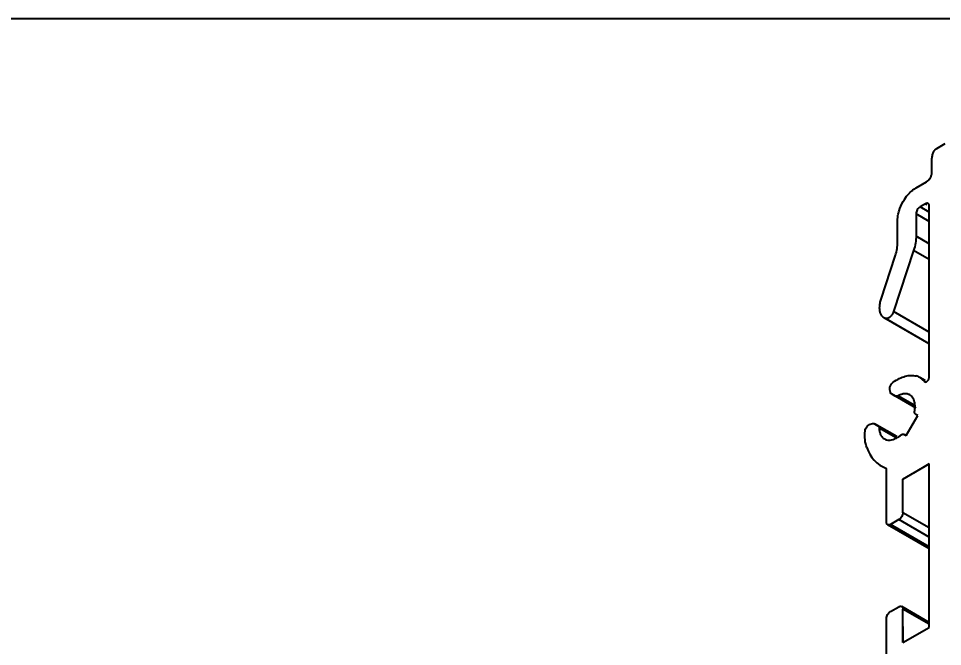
# Model space of a CAD drawing. Extents: x -1.8 to 17.5, y -14.1 to 0.
# Drawn here: x 0.893 to 3.365, y -1.682 to 0 of the extents above; entities that cross this region are included whole.
import ezdxf
from ezdxf import colors
from ezdxf.entities.mleader import LeaderData, LeaderLine
from ezdxf.math import Vec2, Vec3

# ---------------------------------------------------------------- set-up
doc = ezdxf.new("R2010")
doc.units = 0
doc.header["$LTSCALE"] = 0.5
doc.header["$MEASUREMENT"] = 0
doc.layers.add('FAB DWG', color=221, linetype='CONTINUOUS')
doc.layers.add('Housing', color=150, linetype='CONTINUOUS')
doc.layers.add('Text-Unprinted', color=131, linetype='CONTINUOUS', plot=False)
doc.styles.get("Standard").update_dxf_attribs({"font": 'arial.ttf'})

msp = doc.modelspace()

# ---------------------------------------------------------------- linework, layer by layer
at = {"layer": 'Housing', "linetype": 'Continuous', "lineweight": 25, "transparency": 16777216}
for p, q in [((3.3498, -0.34804), (3.37241, -0.33499)), ((3.33705, -0.41256), (3.33705, -0.3799)), ((3.29462, -0.45338), (3.32291, -0.43705)), ((3.28856, -0.45732), (3.29462, -0.45338)), ((3.31937, -0.49625), (3.30523, -0.50441)), ((3.32998, -0.5187), (3.30523, -0.50441)), ((3.32468, -0.49931), (3.31937, -0.49625)), ((3.32998, -0.96017), (3.32998, -0.50237)), ((3.24513, -0.59857), (3.24513, -0.53911)), ((3.32998, -0.5432), (3.29462, -0.52278)), ((3.29462, -0.52278), (3.29462, -0.58266)), ((3.32998, -0.60308), (3.29462, -0.58266)), ((3.20106, -0.75122), (3.2385, -0.6369)), ((3.288, -0.621), (3.23434, -0.78484)), ((3.32998, -0.64523), (3.288, -0.621)), ((3.32998, -0.84006), (3.23434, -0.78484)), ((3.32998, -0.87126), (3.20951, -0.80171)), ((3.21253, -0.80313), (3.20954, -0.80165)), ((3.32998, -0.87094), (3.21253, -0.80313)), ((3.30469, -0.96139), (3.31691, -0.97204)), ((3.31848, -0.96931), (3.30471, -0.96136)), ((3.32157, -0.97473), (3.31691, -0.97204)), ((3.22614, -1.00143), (3.22432, -0.99465)), ((3.29501, -1.04352), (3.22888, -1.00534)), ((3.23857, -1.01093), (3.22888, -1.00534)), ((3.29116, -1.0367), (3.24564, -1.01042)), ((3.2681, -1.11689), (3.2991, -1.0632)), ((3.2991, -1.0632), (3.29375, -1.06011)), ((3.2991, -1.0632), (3.29375, -1.06011)), ((3.17135, -1.0864), (3.17813, -1.08459)), ((3.2429, -1.11966), (3.18288, -1.08501)), ((3.18288, -1.08501), (3.19257, -1.0906)), ((3.24118, -1.12326), (3.19567, -1.09698)), ((3.2681, -1.11689), (3.26275, -1.1138)), ((3.26275, -1.1138), (3.2681, -1.11689)), ((3.21543, -1.34871), (3.21543, -1.2047)), ((3.25927, -1.23358), (3.32998, -1.19276)), ((3.32998, -1.19276), (3.28725, -1.21742)), ((3.32998, -1.6304), (3.32998, -1.19276)), ((3.25927, -1.3234), (3.25927, -1.23358)), ((3.32998, -1.36422), (3.25927, -1.3234)), ((3.32998, -1.41992), (3.21853, -1.35557)), ((3.24866, -1.34177), (3.22603, -1.35483)), ((3.32998, -1.41484), (3.22603, -1.35483)), ((3.32998, -1.38872), (3.24866, -1.34177)), ((3.22603, -1.58835), (3.24866, -1.57529)), ((3.32998, -1.61716), (3.25616, -1.57454)), ((3.25927, -1.67123), (3.25927, -1.58141)), ((3.32998, -1.62224), (3.25927, -1.58141)), ((3.21543, -1.74144), (3.21543, -1.60672)), ((3.25927, -1.62779), (3.25927, -1.67123)), ((3.25927, -1.67123), (3.32998, -1.6304))]:
    msp.add_line(p, q, dxfattribs=at)
for centre, radius, start, end in [((3.28383, -0.99758), 0.04179, 60.03323, 74.6588), ((3.24328, -1.126), 0.08348, 195.6712, 250.50627)]:
    msp.add_arc(centre, radius, start, end, dxfattribs=at)
for points, knots in [([(3.33705, -0.3799), (3.33692, -0.37673), (3.33746, -0.37004), (3.33917, -0.36358), (3.34031, -0.36029)], [0, 0, 0, 0, 0.4759618, 1, 1, 1, 1]), ([(3.34031, -0.36029), (3.34121, -0.35771), (3.34375, -0.35303), (3.34763, -0.34929), (3.3498, -0.34804)], [0, 0, 0, 0, 0.5213347, 1, 1, 1, 1]), ([(3.32291, -0.43705), (3.32491, -0.43589), (3.32871, -0.43269), (3.33316, -0.42664), (3.33617, -0.41976), (3.33705, -0.41487), (3.33705, -0.41256)], [0, 0, 0, 0, 0.2370194, 0.4999989, 0.762979, 1, 1, 1, 1]), ([(3.25962, -0.49033), (3.26079, -0.4883), (3.26562, -0.48048), (3.27133, -0.4732), (3.27608, -0.46825)], [0, 0, 0, 0, 0.2542441, 1, 1, 1, 1]), ([(3.27608, -0.46825), (3.27707, -0.46722), (3.28098, -0.46331), (3.28523, -0.45972), (3.28856, -0.45732)], [0, 0, 0, 0, 0.2585289, 1, 1, 1, 1]), ([(3.24513, -0.53911), (3.24513, -0.53521), (3.24585, -0.52706), (3.24972, -0.51035), (3.25513, -0.49811), (3.25962, -0.49033)], [0, 0, 0, 0, 0.2281061, 0.4750673, 1, 1, 1, 1]), ([(3.30523, -0.50441), (3.30373, -0.50528), (3.30088, -0.50768), (3.29754, -0.51222), (3.29528, -0.51738), (3.29462, -0.52105), (3.29462, -0.52278)], [0, 0, 0, 0, 0.2370194, 0.4999989, 0.762979, 1, 1, 1, 1]), ([(3.32687, -0.4955), (3.32638, -0.49522), (3.32524, -0.4948), (3.32335, -0.49477), (3.32134, -0.49525), (3.32003, -0.49587), (3.31937, -0.49625)], [0, 0, 0, 0, 0.2177683, 0.4517796, 0.7118846, 1, 1, 1, 1]), ([(3.32998, -0.50237), (3.32998, -0.50162), (3.32986, -0.50017), (3.32927, -0.49819), (3.3283, -0.49657), (3.32737, -0.49579), (3.32687, -0.4955)], [0, 0, 0, 0, 0.2881165, 0.5482218, 0.7822326, 1, 1, 1, 1]), ([(3.29462, -0.58266), (3.29462, -0.5889), (3.29335, -0.60192), (3.2901, -0.61456), (3.288, -0.621)], [0, 0, 0, 0, 0.4796392, 1, 1, 1, 1]), ([(3.2385, -0.6369), (3.23922, -0.63471), (3.2418, -0.62618), (3.2436, -0.6174), (3.24438, -0.61084)], [0, 0, 0, 0, 0.2586485, 1, 1, 1, 1]), ([(3.24438, -0.61084), (3.2445, -0.60979), (3.24493, -0.60572), (3.24513, -0.60162), (3.24513, -0.59857)], [0, 0, 0, 0, 0.2563414, 1, 1, 1, 1]), ([(3.19708, -0.77438), (3.19708, -0.7706), (3.19785, -0.76273), (3.19979, -0.75509), (3.20106, -0.75122)], [0, 0, 0, 0, 0.4808413, 1, 1, 1, 1]), ([(3.20951, -0.8017), (3.20754, -0.80056), (3.20385, -0.79746), (3.1999, -0.79106), (3.19756, -0.78315), (3.19708, -0.7774), (3.19708, -0.77438)], [0, 0, 0, 0, 0.2179746, 0.4514053, 0.710409, 1, 1, 1, 1]), ([(3.23434, -0.78484), (3.23341, -0.78769), (3.23077, -0.79305), (3.22602, -0.7986), (3.22164, -0.80174), (3.21844, -0.80321), (3.21535, -0.80375), (3.21339, -0.80345), (3.21253, -0.80313)], [0, 0, 0, 0, 0.2910947, 0.5728959, 0.6993237, 0.8122943, 0.9115893, 1, 1, 1, 1]), ([(3.23329, -0.97415), (3.23843, -0.97045), (3.24878, -0.96408), (3.26488, -0.95761), (3.28041, -0.955), (3.29037, -0.95603), (3.29488, -0.95727)], [0, 0, 0, 0, 0.2888783, 0.551369, 0.7864446, 1, 1, 1, 1]), ([(3.32855, -0.96591), (3.329, -0.96496), (3.32968, -0.96309), (3.32998, -0.96111), (3.32998, -0.96017)], [0, 0, 0, 0, 0.5266711, 1, 1, 1, 1]), ([(3.22432, -0.99465), (3.22404, -0.9936), (3.22384, -0.99123), (3.22457, -0.98614), (3.22628, -0.98237), (3.2278, -0.98004)], [0, 0, 0, 0, 0.2121666, 0.457154, 1, 1, 1, 1]), ([(3.2278, -0.98004), (3.22857, -0.97887), (3.23023, -0.97673), (3.23223, -0.9749), (3.23329, -0.97415)], [0, 0, 0, 0, 0.5196101, 1, 1, 1, 1]), ([(3.31691, -0.97204), (3.31721, -0.97243), (3.31802, -0.97309), (3.31959, -0.97348), (3.32135, -0.97321), (3.32247, -0.97268), (3.32304, -0.97234)], [0, 0, 0, 0, 0.2216757, 0.4491987, 0.7044631, 1, 1, 1, 1]), ([(3.32304, -0.97234), (3.3242, -0.97164), (3.32636, -0.96968), (3.32792, -0.96726), (3.32855, -0.96591)], [0, 0, 0, 0, 0.4759659, 1, 1, 1, 1]), ([(3.22888, -1.00534), (3.22822, -1.00495), (3.227, -1.00379), (3.22636, -1.00226), (3.22614, -1.00143)], [0, 0, 0, 0, 0.4721054, 1, 1, 1, 1]), ([(3.24564, -1.01042), (3.24446, -1.01105), (3.24259, -1.01172), (3.24011, -1.0116), (3.23904, -1.0112), (3.23857, -1.01093)], [0, 0, 0, 0, 0.5445354, 0.7793992, 1, 1, 1, 1]), ([(3.26181, -1.00513), (3.26049, -1.00527), (3.25487, -1.00622), (3.2495, -1.00837), (3.24564, -1.01042)], [0, 0, 0, 0, 0.2327799, 1, 1, 1, 1]), ([(3.27771, -1.00813), (3.27543, -1.00681), (3.27017, -1.00492), (3.26462, -1.00482), (3.26181, -1.00513)], [0, 0, 0, 0, 0.4822349, 1, 1, 1, 1]), ([(3.28606, -1.01627), (3.28498, -1.01458), (3.28252, -1.01149), (3.27937, -1.00909), (3.27771, -1.00813)], [0, 0, 0, 0, 0.509864, 1, 1, 1, 1]), ([(3.29177, -1.04085), (3.29183, -1.03848), (3.2916, -1.03003), (3.28934, -1.02141), (3.28606, -1.01627)], [0, 0, 0, 0, 0.2797772, 1, 1, 1, 1]), ([(3.29375, -1.06011), (3.29313, -1.05975), (3.29199, -1.05869), (3.29095, -1.05645), (3.29055, -1.0537), (3.29069, -1.05174), (3.29086, -1.05072)], [0, 0, 0, 0, 0.2073092, 0.4367212, 0.7005645, 1, 1, 1, 1]), ([(3.29086, -1.05072), (3.29099, -1.04988), (3.29145, -1.04661), (3.29171, -1.0433), (3.29177, -1.04085)], [0, 0, 0, 0, 0.2563542, 1, 1, 1, 1]), ([(3.15808, -1.10442), (3.15827, -1.10244), (3.15939, -1.09842), (3.1624, -1.09303), (3.16641, -1.08875), (3.16972, -1.08684), (3.17135, -1.0864)], [0, 0, 0, 0, 0.2538776, 0.5260004, 0.783556, 1, 1, 1, 1]), ([(3.17813, -1.08459), (3.17896, -1.08436), (3.1806, -1.08415), (3.18222, -1.08463), (3.18288, -1.08501)], [0, 0, 0, 0, 0.5278933, 1, 1, 1, 1]), ([(3.16291, -1.14855), (3.16032, -1.14207), (3.15709, -1.12733), (3.15729, -1.11232), (3.15808, -1.10442)], [0.21889573, 0.21889573, 0.21889573, 0.21889573, 0.58365945, 1, 1, 1, 1]), ([(3.19257, -1.0906), (3.19304, -1.09087), (3.19392, -1.0916), (3.19526, -1.09369), (3.19562, -1.09565), (3.19567, -1.09698)], [0, 0, 0, 0, 0.2205997, 0.4554635, 1, 1, 1, 1]), ([(3.19567, -1.09698), (3.19578, -1.10018), (3.19649, -1.10627), (3.19922, -1.11462), (3.2036, -1.12139), (3.20759, -1.12468), (3.20971, -1.1259)], [0, 0, 0, 0, 0.2870066, 0.545888, 0.7800609, 1, 1, 1, 1]), ([(3.20971, -1.1259), (3.21153, -1.12695), (3.21557, -1.12857), (3.22226, -1.12936), (3.22945, -1.12852), (3.23422, -1.127), (3.23663, -1.12602)], [0, 0, 0, 0, 0.2261252, 0.4630042, 0.7192101, 1, 1, 1, 1]), ([(3.23663, -1.12602), (3.23734, -1.12573), (3.24024, -1.12447), (3.24303, -1.12297), (3.24508, -1.12172)], [0, 0, 0, 0, 0.241364, 1, 1, 1, 1]), ([(3.24508, -1.12172), (3.24577, -1.1213), (3.24856, -1.11953), (3.25122, -1.11756), (3.25317, -1.11599)], [0, 0, 0, 0, 0.2435384, 1, 1, 1, 1]), ([(3.25317, -1.11599), (3.25397, -1.11534), (3.2556, -1.11423), (3.25818, -1.1132), (3.26064, -1.11298), (3.26213, -1.11345), (3.26275, -1.1138)], [0, 0, 0, 0, 0.2994355, 0.5632784, 0.79269, 1, 1, 1, 1]), ([(3.25927, -1.3234), (3.25927, -1.32513), (3.25861, -1.3288), (3.25635, -1.33396), (3.25301, -1.3385), (3.25017, -1.3409), (3.24866, -1.34177)], [0, 0, 0, 0, 0.237021, 0.5000011, 0.7629806, 1, 1, 1, 1]), ([(3.21853, -1.35558), (3.21804, -1.35529), (3.21711, -1.35451), (3.21613, -1.35289), (3.21555, -1.3509), (3.21543, -1.34946), (3.21543, -1.34871)], [0, 0, 0, 0, 0.2177674, 0.4517782, 0.7118835, 1, 1, 1, 1]), ([(3.22603, -1.35483), (3.22538, -1.35521), (3.22407, -1.35583), (3.22206, -1.35631), (3.22017, -1.35628), (3.21903, -1.35586), (3.21853, -1.35558)], [0, 0, 0, 0, 0.2881154, 0.5482204, 0.7822317, 1, 1, 1, 1]), ([(3.24866, -1.57529), (3.24932, -1.57491), (3.25062, -1.57429), (3.25264, -1.5738), (3.25453, -1.57384), (3.25567, -1.57426), (3.25616, -1.57454)], [0, 0, 0, 0, 0.2881154, 0.5482204, 0.7822317, 1, 1, 1, 1]), ([(3.25616, -1.57454), (3.25666, -1.57483), (3.25759, -1.57561), (3.25856, -1.57723), (3.25915, -1.57921), (3.25927, -1.58065), (3.25927, -1.58141)], [0, 0, 0, 0, 0.2177674, 0.4517782, 0.7118835, 1, 1, 1, 1]), ([(3.21543, -1.60672), (3.21543, -1.60498), (3.21608, -1.60132), (3.21835, -1.59616), (3.22168, -1.59162), (3.22453, -1.58922), (3.22603, -1.58835)], [0, 0, 0, 0, 0.237021, 0.5000011, 0.7629806, 1, 1, 1, 1])]:
    msp.add_open_spline(points, degree=3, knots=knots, dxfattribs=at)
msp.add_open_spline([(3.21543, -1.60672), (3.21543, -1.6057), (3.21553, -1.60468), (3.21572, -1.60367)], degree=3, dxfattribs=at)
at = {"layer": 'Text-Unprinted', "ltscale": 0.5, "transparency": 16777216}
msp.add_lwpolyline([(0, 0), (12.23002, 0), (12.23002, -14.12228), (0, -14.12228)], close=True, dxfattribs=at)

# ---------------------------------------------------------------- leaders
at = {"layer": 'FAB DWG', "ltscale": 0.5, "transparency": 16777216}
ml = msp.add_multileader_mtext('Standard', dxfattribs=at)
ml.set_content('BK01341', color=256)
ml.set_leader_properties()
ml.build(insert=Vec2(0, 0))
ml.multileader.update_dxf_attribs({"dogleg_length": 0.36, "arrow_head_size": 0.1875})
ctx = ml.context
ctx.base_point, ctx.char_height, ctx.arrow_head_size, ctx.landing_gap_size, ctx.plane_origin = Vec3(6.11253, -0.41867), 0.1875, 0.1875, 0.09, Vec3(10.3143, 0.54669)
ctx.text_align_type = 2
notes = []
notes.append((ctx, [(1, (1, 1, 0), (7.75306, -0.41867), (-1, 0), 0.45, [(0, [(8.38075, -1.29891)], 0, [])])]))
ctx.mtext.insert, ctx.mtext.width, ctx.mtext.alignment, ctx.mtext.flow_direction = Vec3(7.21306, -0.32326), 7.6221832, 3, 5
ml = msp.add_multileader_mtext('Standard', dxfattribs=at)
ml.set_content('HW83238', color=256)
ml.set_leader_properties()
ml.build(insert=Vec2(0, 0))
ml.multileader.update_dxf_attribs({"dogleg_length": 0.36, "arrow_head_size": 0.1875})
ctx = ml.context
ctx.base_point, ctx.char_height, ctx.arrow_head_size, ctx.landing_gap_size, ctx.plane_origin = Vec3(4.89258, -1.26431), 0.1875, 0.1875, 0.09, Vec3(1.47762, -6.38001)
ctx.text_align_type = 2
notes.append((ctx, [(1, (1, 1, 0), (6.65487, -1.26431), (-1, 0), 0.45, [(0, [(7.99896, -2.68546)], 0, [])])]))
ctx.mtext.insert, ctx.mtext.width, ctx.mtext.alignment, ctx.mtext.flow_direction = Vec3(6.11487, -1.1689), 7.6221832, 3, 5
for ctx, leaders in notes:
    for number, flags, end, landing, length, lines in leaders:
        leader = LeaderData()
        leader.index, (leader.has_last_leader_line, leader.has_dogleg_vector, leader.attachment_direction) = number, flags
        leader.last_leader_point, leader.dogleg_vector, leader.dogleg_length = Vec3(end), Vec3(landing), length
        for number, points, colour, breaks in lines:
            line = LeaderLine()
            line.index, line.vertices, line.color, line.breaks = number, Vec3.list(points), colors.encode_raw_color(colour), breaks
            leader.lines.append(line)
        ctx.leaders.append(leader)

doc.saveas('drawing.dxf')
